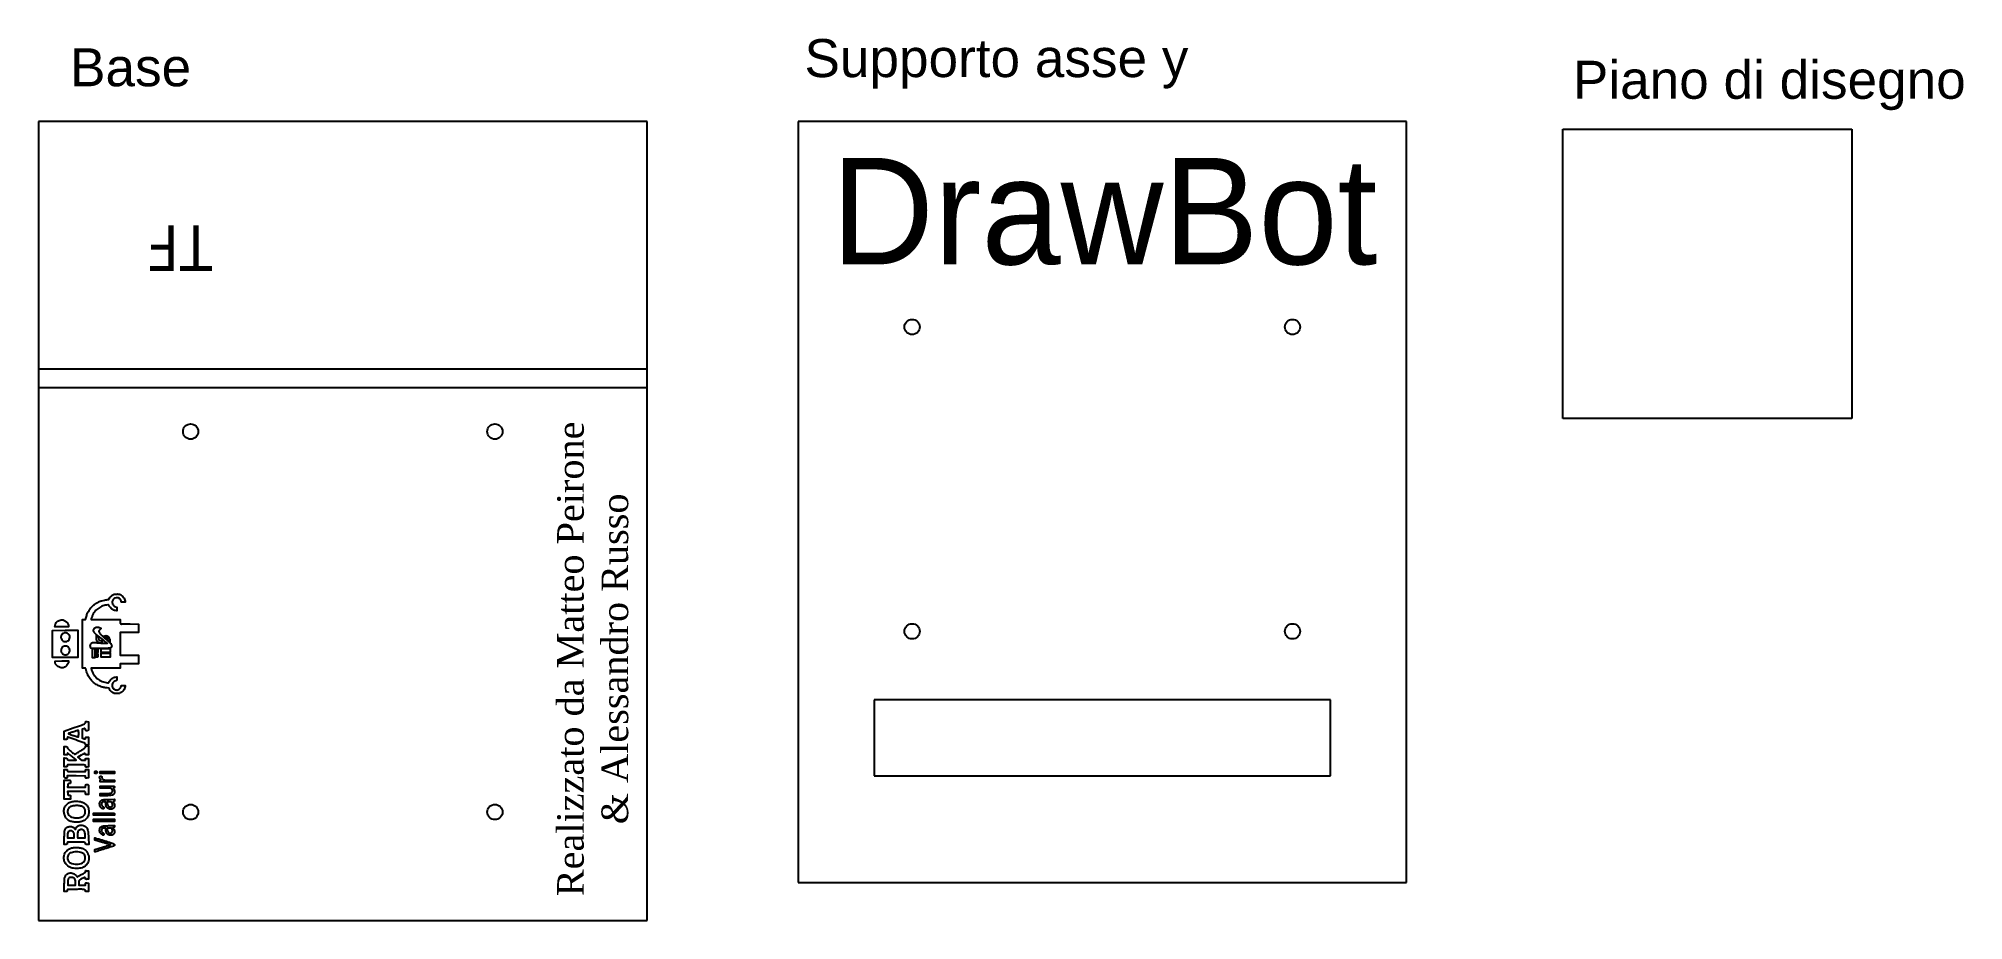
# Model space of a CAD drawing. Header units: millimetres. Extents: x 50 to 556, y 990 to 1222.
import ezdxf

# ---------------------------------------------------------------- set-up
doc = ezdxf.new("R2010")
doc.units = ezdxf.units.MM
doc.layers.add('Disegno', color=7, linetype='Continuous')
doc.layers.add('Linee', color=1, linetype='Continuous')
doc.styles.get("Standard").update_dxf_attribs({"font": 'arial.ttf'})

msp = doc.modelspace()

# ---------------------------------------------------------------- linework, layer by layer
at = {"layer": 'Disegno'}
for p, q in [((209.93, 1200.47), (49.93, 1200.47)), ((49.93, 1200.47), (49.93, 990.47)), ((209.93, 990.47), (209.93, 1200.47)), ((409.62, 1200.47), (249.62, 1200.47)), ((249.62, 1200.47), (249.62, 1000.47)), ((409.62, 1000.47), (409.62, 1200.47)), ((450.7, 1198.43), (526.7, 1198.43)), ((450.7, 1122.43), (450.7, 1198.43)), ((526.7, 1198.43), (526.7, 1122.43)), ((49.93, 1135.47), (209.93, 1135.47)), ((209.93, 1130.47), (49.93, 1130.47)), ((526.7, 1122.43), (450.7, 1122.43)), ((269.62, 1048.47), (269.62, 1028.47)), ((389.62, 1048.47), (269.62, 1048.47)), ((389.62, 1028.47), (389.62, 1048.47)), ((269.62, 1028.47), (389.62, 1028.47)), ((249.62, 1000.47), (409.62, 1000.47)), ((49.93, 990.47), (209.93, 990.47))]:
    msp.add_line(p, q, dxfattribs=at)
for points in [[(61.92, 1069.56), (62.3, 1069.56), (62.45, 1070.12, -0.013486), (62.6, 1070.64, -0.020953), (62.76, 1071.08, -0.021639), (62.96, 1071.5, -0.015771), (63.21, 1071.94, -0.045146), (63.77, 1072.7, -0.037961), (64.49, 1073.4, -0.03826), (65.29, 1073.97, -0.048232), (66.12, 1074.36, -0.020364), (66.62, 1074.52, -0.011521), (67.24, 1074.67, -0.01067), (67.83, 1074.79, -0.044274), (68.19, 1074.82, 0.040969), (68.32, 1074.83, 0.125512), (68.4, 1074.87, 0.09607), (68.47, 1074.95, 0.01841), (68.55, 1075.11, -0.059496), (68.73, 1075.39, -0.031519), (69.02, 1075.69, -0.031357), (69.34, 1075.96, -0.051441), (69.65, 1076.14, -0.032006), (69.82, 1076.21, -0.033477), (70.01, 1076.25, -0.027308), (70.22, 1076.27, -0.01229), (70.51, 1076.28, -0.011503), (70.82, 1076.28, -0.037145), (71.03, 1076.25, -0.044405), (71.21, 1076.2, -0.022386), (71.42, 1076.11, -0.060603), (71.88, 1075.81, -0.057031), (72.27, 1075.4, -0.058216), (72.55, 1074.92, -0.069218), (72.69, 1074.42), (72.73, 1074.11), (72.25, 1074.11), (71.76, 1074.11), (71.68, 1074.4, 0.074643), (71.56, 1074.7, 0.067297), (71.35, 1074.96, 0.066342), (71.07, 1075.16, 0.068752), (70.76, 1075.28, 0.159009), (70.01, 1075.2, 0.163881), (69.46, 1074.7, 0.160554), (69.31, 1073.96, 0.152666), (69.64, 1073.26, 0.030666), (69.76, 1073.14, 0.041881), (69.88, 1073.05, 0.042155), (70.02, 1072.98, 0.031665), (70.18, 1072.93), (70.51, 1072.85), (70.51, 1072.36), (70.51, 1071.88), (70.19, 1071.92, -0.071978), (69.7, 1072.05, -0.056038), (69.23, 1072.32, -0.055725), (68.82, 1072.69, -0.069021), (68.54, 1073.12, 0.013895), (68.44, 1073.31, 0.114818), (68.38, 1073.38, 0.147511), (68.29, 1073.41, 0.027738), (68.13, 1073.4, 0.059272), (66.86, 1073.15, 0.067439), (65.75, 1072.6, 0.068787), (64.83, 1071.79, 0.065538), (64.16, 1070.75, 0.017668), (64, 1070.38, 0.018656), (63.87, 1070.01, 0.011641), (63.77, 1069.69, 0.265928), (63.8, 1069.59, 0.196312), (63.83, 1069.58, 0.000125), (64.94, 1069.57, 0.001479), (66.17, 1069.56, 0.000899), (67.62, 1069.56), (71.42, 1069.56), (71.42, 1069.01, 0.005108), (71.42, 1068.66, 0.05747), (71.44, 1068.53, 0.159828), (71.48, 1068.46, 0.110668), (71.57, 1068.42, 0.015141), (71.63, 1068.4, 0.015674), (71.69, 1068.39, 0.015567), (71.74, 1068.39, 0.062768), (71.78, 1068.39, -0.047039), (71.83, 1068.4, -0.000138), (72.47, 1068.4, -0.000814), (73.19, 1068.4, -0.000509), (74.03, 1068.4), (76.23, 1068.39), (76.23, 1067.28), (76.23, 1066.18), (73.82, 1066.18), (71.42, 1066.18), (71.42, 1063.19), (71.42, 1060.2), (71.56, 1060.2, 0.00359), (71.67, 1060.2, 0.000051), (72.33, 1060.2, 0.000142), (73.09, 1060.2, 0.000094), (73.97, 1060.2), (76.23, 1060.2), (76.23, 1059.06), (76.23, 1057.92), (73.82, 1057.92), (71.42, 1057.92), (71.42, 1057.37), (71.42, 1056.82), (67.58, 1056.82), (63.74, 1056.82), (63.79, 1056.64, 0.04202), (64.03, 1055.88, 0.037885), (64.41, 1055.15, 0.038657), (64.89, 1054.5, 0.049426), (65.42, 1053.99, 0.042551), (66, 1053.61, 0.03288), (66.68, 1053.3, 0.0327), (67.4, 1053.08, 0.040447), (68.1, 1052.97, 0.02225), (68.28, 1052.97, 0.134461), (68.36, 1052.99, 0.11803), (68.43, 1053.06, 0.015468), (68.54, 1053.24, -0.059501), (68.84, 1053.68, -0.054034), (69.25, 1054.05, -0.055164), (69.72, 1054.32, -0.068683), (70.2, 1054.45), (70.51, 1054.5), (70.51, 1054, -0.005393), (70.5, 1053.68, -0.075891), (70.48, 1053.57, -0.193696), (70.43, 1053.51, -0.070413), (70.33, 1053.47, 0.046848), (70.08, 1053.4, 0.047944), (69.86, 1053.28, 0.04803), (69.67, 1053.12, 0.047354), (69.5, 1052.93, 0.106311), (69.32, 1052.49, 0.102144), (69.33, 1052.01, 0.100495), (69.52, 1051.57, 0.099497), (69.88, 1051.23, 0.025859), (69.99, 1051.18, 0.018111), (70.11, 1051.12, 0.018326), (70.23, 1051.08, 0.035904), (70.33, 1051.06, 0.106553), (70.75, 1051.08, 0.083158), (71.16, 1051.27, 0.082249), (71.5, 1051.59, 0.1004), (71.68, 1051.97), (71.76, 1052.27), (72.25, 1052.27), (72.73, 1052.27), (72.69, 1051.96, -0.067561), (72.55, 1051.45, -0.05906), (72.27, 1050.96, -0.058614), (71.88, 1050.56, -0.064372), (71.43, 1050.26, -0.022896), (71.21, 1050.17, -0.040476), (71.02, 1050.12, -0.034275), (70.81, 1050.1, -0.011995), (70.51, 1050.09, -0.011915), (70.2, 1050.1, -0.033907), (69.99, 1050.12, -0.040497), (69.81, 1050.17, -0.02391), (69.6, 1050.26, -0.043564), (69.29, 1050.44, -0.036348), (69, 1050.68, -0.036424), (68.75, 1050.95, -0.044328), (68.56, 1051.25), (68.4, 1051.54), (67.94, 1051.58, -0.015028), (67.73, 1051.6, -0.007489), (67.46, 1051.64, -0.007427), (67.18, 1051.7, -0.010844), (66.93, 1051.75, -0.040676), (65.82, 1052.14, -0.048242), (64.85, 1052.68, -0.049482), (64.02, 1053.38, -0.046782), (63.33, 1054.24, -0.020583), (62.99, 1054.8, -0.02801), (62.74, 1055.34, -0.026394), (62.54, 1055.92, -0.015563), (62.35, 1056.64, 0.059184), (62.32, 1056.74, 0.181856), (62.26, 1056.79, 0.090306), (62.17, 1056.81, 0.008702), (61.93, 1056.82), (61.54, 1056.82), (61.54, 1063.19), (61.54, 1069.56)], [(54.48, 1068.56, -0.066216), (54.78, 1068.94, -0.061833), (55.17, 1069.24, -0.062412), (55.62, 1069.43, -0.070085), (56.09, 1069.49, -0.062046), (56.38, 1069.46, -0.038141), (56.71, 1069.35, -0.037776), (57.03, 1069.18, -0.054474), (57.27, 1068.99, -0.047907), (57.48, 1068.75, -0.035883), (57.66, 1068.44, -0.036807), (57.79, 1068.14, -0.079318), (57.83, 1067.88), (57.83, 1067.67), (56.03, 1067.67), (54.24, 1067.67), (54.28, 1067.98, -0.031785), (54.31, 1068.11, -0.018549), (54.36, 1068.27, -0.018499), (54.42, 1068.43, -0.029659)], [(55.94, 1064.46, 0.100223), (56.23, 1064.05, 0.109508), (56.65, 1063.81, 0.109322), (57.14, 1063.77, 0.099596), (57.61, 1063.93, 0.133804), (57.99, 1064.32, 0.113188), (58.15, 1064.87, 0.1145), (58.05, 1065.43, 0.139347), (57.72, 1065.84, 0.105885), (57.21, 1066.06, 0.120396), (56.69, 1066.04, 0.119834), (56.23, 1065.77, 0.104247), (55.92, 1065.32, 0.041884), (55.84, 1065.09, 0.063619), (55.82, 1064.89, 0.062614), (55.85, 1064.68, 0.039139)], [(63.51, 1062.34), (63.58, 1062.12), (65.76, 1062.07, 0.003499), (67.22, 1062.06, 0.016003), (68.07, 1062.08, 0.02748), (68.63, 1062.14, 0.07104), (69.01, 1062.27, 0.07409), (69.17, 1062.37, 0.127182), (69.25, 1062.5, 0.118524), (69.26, 1062.66, 0.059421), (69.21, 1062.86, 0.098035), (69.08, 1063.06, 0.004531), (68.51, 1063.62, 0.00829), (67.89, 1064.2, 0.01205), (67.32, 1064.68, -0.017612), (66.92, 1065.04, -0.015734), (66.52, 1065.45, -0.0154), (66.19, 1065.82, -0.058847), (66.02, 1066.09, -0.04161), (65.91, 1066.36, -0.110146), (65.9, 1066.57, -0.116067), (65.98, 1066.76, -0.049037), (66.16, 1066.97), (66.42, 1067.22), (66.17, 1067.33, 0.052776), (65.88, 1067.41, 0.028852), (65.52, 1067.46, 0.028778), (65.16, 1067.47, 0.068927), (64.9, 1067.42, 0.104611), (64.58, 1067.23, 0.11811), (64.38, 1066.95, 0.11969), (64.34, 1066.6, 0.109412), (64.46, 1066.27, 0.078697), (64.63, 1066.06, 0.003091), (65.39, 1065.42, 0.005352), (66.31, 1064.67, 0.003582), (67.38, 1063.82, -0.005905), (67.59, 1063.65, -0.008561), (67.78, 1063.49, -0.004952), (67.93, 1063.36, -0.128295), (67.96, 1063.31, -0.519353), (67.92, 1063.25, -0.002979), (67.1, 1063.27, -0.008685), (66.15, 1063.32, -0.006042), (65.08, 1063.41, 0.003577), (64.54, 1063.46, 0.024447), (64.28, 1063.47, 0.049422), (64.1, 1063.45, 0.056242), (63.94, 1063.39, 0.098255), (63.7, 1063.21, 0.086608), (63.54, 1062.95, 0.085772), (63.47, 1062.65, 0.09369)], [(65.17, 1064.05, 0.068866), (65.35, 1063.84, 0.050385), (65.59, 1063.66, 0.049858), (65.86, 1063.53, 0.063032), (66.14, 1063.46, 0.020927), (66.33, 1063.45, 0.098298), (66.44, 1063.47, 0.097501), (66.53, 1063.53, 0.020416), (66.66, 1063.67, 0.012556), (66.74, 1063.77, 0.016683), (66.81, 1063.86, 0.014014), (66.86, 1063.94, 0.137744), (66.87, 1063.97, 0.220787), (66.84, 1064.04, 0.114663), (66.76, 1064.08, 0.103093), (66.66, 1064.08, 0.156103), (66.59, 1064.04, -0.153267), (66.48, 1063.98, -0.056247), (66.3, 1063.97, -0.055978), (66.11, 1064, -0.12922), (65.99, 1064.07, -0.0776), (65.91, 1064.18, -0.057429), (65.85, 1064.33, -0.056293), (65.83, 1064.49, -0.066881), (65.85, 1064.64, 0.12767), (65.85, 1064.73, 0.100826), (65.8, 1064.83, 0.049021), (65.69, 1064.94, 0.008834), (65.47, 1065.13), (65.05, 1065.47), (65.05, 1064.86, 0.008797), (65.05, 1064.55, 0.030047), (65.07, 1064.34, 0.045076), (65.11, 1064.19, 0.052955)], [(67.45, 1064.98, -0.026787), (67.59, 1065, -0.092435), (67.69, 1064.99, -0.096309), (67.77, 1064.94, -0.030531), (67.87, 1064.84, -0.041377), (67.94, 1064.76, -0.037206), (67.99, 1064.66, -0.039019), (68.02, 1064.57, -0.069422), (68.04, 1064.48, 0.095427), (68.06, 1064.38, 0.062132), (68.12, 1064.27, 0.040477), (68.23, 1064.14, 0.012868), (68.41, 1063.97), (68.78, 1063.64), (68.8, 1063.95, 0.072609), (68.78, 1064.23, 0.052686), (68.68, 1064.53, 0.051036), (68.51, 1064.81, 0.056978), (68.29, 1065.03, 0.103636), (68, 1065.19, 0.07048), (67.62, 1065.25, 0.087143), (67.3, 1065.19, 0.317046), (67.19, 1065.04, 0.16442), (67.21, 1064.99, 0.178652), (67.24, 1064.97, 0.077706), (67.32, 1064.97, 0.015042)], [(56.06, 1058.69), (57.83, 1058.71), (57.83, 1058.49, -0.113956), (57.68, 1057.91, -0.085941), (57.28, 1057.38, -0.084438), (56.71, 1057.01, -0.103813), (56.1, 1056.88, -0.059622), (55.65, 1056.94, -0.065282), (55.24, 1057.1, -0.061622), (54.87, 1057.36, -0.045089), (54.52, 1057.74, -0.055779), (54.43, 1057.9, -0.027318), (54.34, 1058.12, -0.02698), (54.28, 1058.35, -0.074234), (54.27, 1058.51), (54.29, 1058.67)], [(55.86, 1061.13, 0.103872), (55.95, 1060.93, 0.039072), (56.15, 1060.7, 0.038978), (56.4, 1060.48, 0.066139), (56.64, 1060.35, 0.020322), (56.81, 1060.3, 0.056074), (56.93, 1060.27, 0.057723), (57.06, 1060.28, 0.022549), (57.23, 1060.32, 0.039352), (57.5, 1060.41, 0.056092), (57.72, 1060.54, 0.059909), (57.89, 1060.71, 0.054279), (58.03, 1060.92, 0.093085), (58.15, 1061.32, 0.090872), (58.11, 1061.75, 0.090566), (57.93, 1062.13, 0.091678), (57.62, 1062.43, 0.024665), (57.45, 1062.53, 0.06304), (57.32, 1062.58, 0.056162), (57.17, 1062.6, 0.016483), (56.95, 1062.59, 0.075161), (56.52, 1062.5, 0.100943), (56.18, 1062.29, 0.10187), (55.96, 1061.97, 0.077797), (55.85, 1061.55, 0.013571), (55.85, 1061.43, 0.012371), (55.84, 1061.31, 0.012489), (55.85, 1061.2, 0.038698)], [(65.14, 1059.77, 0.058637), (65.19, 1059.76, 0.020187), (65.26, 1059.75, 0.019741), (65.34, 1059.75, 0.021616), (65.41, 1059.75, 0.056403), (65.52, 1059.78, 0.191237), (65.58, 1059.83, 0.09699), (65.6, 1059.92, 0.009194), (65.62, 1060.15, 0.01068), (65.62, 1060.35, 0.060593), (65.61, 1060.46, 0.128057), (65.58, 1060.52, 0.131709), (65.52, 1060.56, -0.021272), (65.46, 1060.58, -0.008103), (65.39, 1060.62, -0.008008), (65.3, 1060.66, -0.009721), (65.23, 1060.69), (65.05, 1060.79), (65.05, 1060.3, 0.009336), (65.05, 1060.06, 0.033767), (65.07, 1059.91, 0.056242), (65.09, 1059.81, 0.20461)], [(65.09, 1061.02, 0.138199), (65.12, 1061.01, 0.020315), (65.19, 1060.99, 0.021642), (65.28, 1060.98, 0.01707), (65.38, 1060.98), (65.63, 1060.98), (65.63, 1061.44), (65.63, 1061.9), (65.36, 1061.88), (65.08, 1061.86), (65.06, 1061.46, 0.011417), (65.06, 1061.31, 0.016084), (65.06, 1061.17, 0.012254), (65.07, 1061.06, 0.170302)], [(67.55, 1060.98), (68.82, 1060.98), (68.82, 1061.47), (68.82, 1061.96), (68.61, 1061.92, -0.031744), (68.47, 1061.9, -0.003135), (68.15, 1061.89, -0.003947), (67.76, 1061.88, -0.003121), (67.34, 1061.87), (66.28, 1061.86), (66.28, 1061.42), (66.28, 1060.98)], [(59.07, 1041.08, 0.001123), (61.21, 1041.83, 0.020103), (61.89, 1042.11, 0.075062), (62.2, 1042.3, 0.215417), (62.3, 1042.53, -0.042857), (62.31, 1042.67, -0.216311), (62.35, 1042.74, -0.142527), (62.45, 1042.77, -0.015912), (62.67, 1042.75), (63.05, 1042.72), (63.08, 1041.72, -0.006362), (63.09, 1040.86, -0.070664), (63.04, 1040.51, -0.214803), (62.91, 1040.36, -0.124429), (62.67, 1040.31, -0.031126), (62.5, 1040.33, -0.114628), (62.4, 1040.37, -0.142451), (62.34, 1040.45, -0.05851), (62.31, 1040.58, 0.063918), (62.26, 1040.78, 0.186825), (62.16, 1040.88, 0.148262), (62, 1040.9, 0.036217), (61.74, 1040.84), (61.4, 1040.74), (61.4, 1039.57), (61.4, 1038.4), (61.78, 1038.29, 0.006343), (62.13, 1038.19, 0.13108), (62.23, 1038.19, 0.300451), (62.28, 1038.25, 0.036939), (62.3, 1038.42, -0.055061), (62.31, 1038.56, -0.202731), (62.36, 1038.63, -0.122718), (62.47, 1038.67, -0.015568), (62.7, 1038.67), (63.11, 1038.67), (63.08, 1037.65), (63.05, 1036.62), (62.67, 1036.59, -0.016831), (62.46, 1036.58, -0.111497), (62.36, 1036.6, -0.207289), (62.31, 1036.66, -0.08126), (62.3, 1036.76, 0.087313), (62.28, 1036.85, 0.057688), (62.24, 1036.94, 0.056078), (62.17, 1037.02, 0.069224), (62.09, 1037.08, 0.038167), (61.83, 1037.19, 0.000349), (59.78, 1037.91, 0.000165), (57.67, 1038.65, 0.084387), (57.54, 1038.67, 0.355949), (57.52, 1038.66, 0.016644), (57.51, 1038.59, 0.021209), (57.5, 1038.49, 0.012887), (57.5, 1038.37, -0.033956), (57.48, 1038.2, -0.200505), (57.44, 1038.12, -0.14616), (57.34, 1038.08, -0.015744), (57.1, 1038.07), (56.7, 1038.07), (56.7, 1039.16), (56.7, 1040.24)], [(59.02, 1039.13, -0.000362), (59.5, 1038.98, -0.00052), (59.92, 1038.85, -0.000273), (60.28, 1038.73, -0.008254), (60.37, 1038.7, 0.400808), (60.43, 1038.73, 0.062345), (60.47, 1038.87, 0.029312), (60.49, 1039.12, 0.006207), (60.5, 1039.58, 0.004435), (60.49, 1040.1, 0.042474), (60.47, 1040.33, 0.167303), (60.42, 1040.42, 0.278535), (60.33, 1040.43, -0.013873), (60.22, 1040.39, -0.000765), (59.87, 1040.28, -0.001184), (59.45, 1040.15, -0.000865), (58.98, 1040, 0.004106), (58.53, 1039.86, 0.006718), (58.15, 1039.73, 0.001868), (57.82, 1039.61, 0.324206), (57.8, 1039.58, 0.304409), (57.82, 1039.55, 0.001698), (58.16, 1039.43, 0.006328), (58.55, 1039.29, 0.003883)], [(57.07, 1033.15, -0.027037), (57.26, 1033.13, -0.097308), (57.38, 1033.08, -0.127979), (57.45, 1033, -0.063331), (57.5, 1032.87, 0.124847), (57.57, 1032.73, 0.157834), (57.7, 1032.65, 0.045869), (57.97, 1032.62, 0.002905), (58.75, 1032.59, 0.006224), (59.21, 1032.59, 0.013046), (59.57, 1032.6, 0.011282), (59.83, 1032.62, 0.655141), (59.84, 1032.65, 0.010796), (59.39, 1033.03, 0.002064), (58.56, 1033.71, 0.000255), (57.62, 1034.45, 0.169282), (57.56, 1034.47, 0.301755), (57.53, 1034.46, 0.041064), (57.51, 1034.4, 0.036089), (57.5, 1034.32, 0.022523), (57.5, 1034.22, -0.05449), (57.48, 1034.08, -0.201266), (57.43, 1034.01, -0.124134), (57.33, 1033.98, -0.016149), (57.1, 1033.97), (56.7, 1033.97), (56.7, 1035.07), (56.7, 1036.17), (57.08, 1036.17, -0.021439), (57.3, 1036.16, -0.117357), (57.42, 1036.13, -0.156387), (57.48, 1036.05, -0.047383), (57.53, 1035.9, 0.155297), (57.71, 1035.58, 0.011247), (58.48, 1034.9, 0.008647), (59.28, 1034.24, 0.264288), (59.53, 1034.2, 0.042245), (59.62, 1034.25, 0.001057), (60.01, 1034.48, 0.002265), (60.46, 1034.75, 0.001541), (60.98, 1035.07, 0.004394), (61.69, 1035.52, 0.026287), (62.05, 1035.78, 0.053708), (62.24, 1035.97, 0.17133), (62.3, 1036.13, -0.057648), (62.31, 1036.26, -0.198783), (62.36, 1036.33, -0.122573), (62.46, 1036.37, -0.016928), (62.69, 1036.37), (63.08, 1036.37), (63.06, 1035.2), (63.05, 1034.02), (62.67, 1033.99, -0.016734), (62.46, 1033.98, -0.113553), (62.36, 1034, -0.208839), (62.31, 1034.06, -0.077819), (62.3, 1034.17, 0.243597), (62.22, 1034.31, 0.214404), (62.05, 1034.35, 0.063908), (61.72, 1034.22, 0.010581), (61.12, 1033.89), (60.29, 1033.41), (60.79, 1032.99, 0.015862), (61.08, 1032.76, 0.060593), (61.28, 1032.64, 0.071282), (61.49, 1032.59, 0.027602), (61.79, 1032.57, 0.010049), (62.1, 1032.58, 0.104849), (62.22, 1032.61, 0.217799), (62.28, 1032.68, 0.06382), (62.3, 1032.82, -0.054751), (62.31, 1032.96, -0.201947), (62.36, 1033.03, -0.123481), (62.46, 1033.07, -0.015877), (62.7, 1033.07), (63.1, 1033.07), (63.07, 1031.95), (63.05, 1030.82), (62.67, 1030.79, -0.015984), (62.45, 1030.78, -0.137714), (62.36, 1030.81, -0.216616), (62.31, 1030.87, -0.047222), (62.3, 1031.01, 0.029987), (62.29, 1031.11, 0.03602), (62.27, 1031.2, 0.038939), (62.25, 1031.28, 0.150526), (62.22, 1031.31, 0.131095), (62.15, 1031.33, 0.000785), (61.48, 1031.35, 0.00319), (60.73, 1031.37, 0.002017), (59.84, 1031.38), (57.55, 1031.4), (57.51, 1031.14, -0.051183), (57.48, 1030.99, -0.174819), (57.42, 1030.92, -0.120219), (57.31, 1030.88, -0.01892), (57.09, 1030.87), (56.7, 1030.87), (56.7, 1032.03), (56.7, 1033.19)], [(57.1, 1030.17, -0.016177), (57.33, 1030.17, -0.123234), (57.43, 1030.13, -0.201038), (57.48, 1030.06, -0.055571), (57.5, 1029.93, 0.057005), (57.51, 1029.81, 0.102992), (57.55, 1029.72, 0.107459), (57.62, 1029.66, 0.066047), (57.72, 1029.62, 0.055393), (57.88, 1029.6, 0.001957), (58.51, 1029.59, 0.003606), (59.26, 1029.59, 0.002514), (60.1, 1029.59), (62.25, 1029.62), (62.28, 1029.9, -0.038153), (62.31, 1030.06, -0.188555), (62.36, 1030.14, -0.142414), (62.46, 1030.16, -0.018946), (62.68, 1030.15), (63.05, 1030.12), (63.05, 1029.02), (63.05, 1027.92), (62.68, 1027.89, -0.018946), (62.46, 1027.88, -0.142414), (62.36, 1027.91, -0.188555), (62.31, 1027.98, -0.038153), (62.28, 1028.14), (62.25, 1028.42), (59.87, 1028.45), (57.5, 1028.48), (57.5, 1028.18, -0.029702), (57.49, 1028.01, -0.140086), (57.45, 1027.93, -0.173816), (57.38, 1027.89, -0.051775), (57.25, 1027.87, -0.059975), (56.93, 1027.91, -0.228661), (56.77, 1028.04, -0.100659), (56.71, 1028.32, -0.007678), (56.7, 1029.08), (56.7, 1030.17)], [(64.85, 1029.71, -0.150153), (65.08, 1029.73, -0.155951), (65.27, 1029.61, -0.173999), (65.35, 1029.41, -0.183481), (65.29, 1029.21, -0.109232), (65.17, 1029.12, -0.077287), (65.02, 1029.08, -0.081173), (64.87, 1029.08, -0.150049), (64.76, 1029.14, -0.162586), (64.7, 1029.26, -0.07162), (64.7, 1029.45, -0.073093), (64.75, 1029.62, -0.194197)], [(66.3, 1028.37, -0.030579), (66.46, 1028.36, -0.164171), (66.55, 1028.32, -0.168409), (66.59, 1028.24, -0.032579), (66.6, 1028.08, 0.058122), (66.61, 1027.94, 0.063275), (66.66, 1027.81, 0.06004), (66.74, 1027.69, 0.044884), (66.86, 1027.58, 0.076551), (67.06, 1027.47, 0.059057), (67.3, 1027.41, 0.027477), (67.69, 1027.38, 0.003769), (68.51, 1027.37), (69.9, 1027.37), (69.9, 1027.12), (69.9, 1026.87), (68, 1026.87), (66.1, 1026.87), (66.1, 1027.12, -0.046565), (66.11, 1027.23, -0.094119), (66.14, 1027.31, -0.125916), (66.19, 1027.36, -0.127757), (66.25, 1027.37, 0.097709), (66.32, 1027.39, 0.356195), (66.34, 1027.42, 0.109252), (66.31, 1027.49, 0.010926), (66.2, 1027.64, -0.037799), (66.12, 1027.75, -0.030619), (66.06, 1027.89, -0.031595), (66.01, 1028.03, -0.066754), (66, 1028.14, -0.054502), (66.01, 1028.26, -0.173043), (66.05, 1028.33, -0.137657), (66.14, 1028.36, -0.030115)], [(57.5, 1027.37, -0.004873), (58, 1027.37, -0.063643), (58.18, 1027.34, -0.204762), (58.27, 1027.27, -0.121371), (58.3, 1027.15, 0.020153), (58.3, 1027.05, 0.011922), (58.32, 1026.93, 0.011919), (58.33, 1026.8, 0.020001), (58.36, 1026.7, -0.062766), (58.37, 1026.58, -0.236363), (58.34, 1026.52, -0.128495), (58.25, 1026.48, -0.015128), (58.03, 1026.45, 0.022913), (57.79, 1026.42, 0.179489), (57.69, 1026.37, 0.143611), (57.64, 1026.25, 0.013042), (57.62, 1025.95), (57.59, 1025.47), (59.93, 1025.47), (62.28, 1025.47), (62.32, 1025.85, -0.021737), (62.34, 1026.07, -0.143245), (62.39, 1026.17, -0.165446), (62.48, 1026.22, -0.031568), (62.67, 1026.24, -0.136484), (62.91, 1026.18, -0.207362), (63.05, 1026.02, -0.066487), (63.09, 1025.64, -0.006139), (63.08, 1024.71), (63.05, 1023.62), (62.67, 1023.59, -0.016153), (62.43, 1023.58, -0.180817), (62.35, 1023.61, -0.200459), (62.31, 1023.69, -0.020474), (62.3, 1023.91, 0.032896), (62.29, 1024.06, 0.060058), (62.26, 1024.18, 0.078779), (62.21, 1024.26, 0.130341), (62.14, 1024.31, 0.083731), (62.02, 1024.34, 0.001625), (61.38, 1024.36, 0.003865), (60.64, 1024.37, 0.002576), (59.78, 1024.37), (57.59, 1024.37), (57.62, 1023.9, 0.013042), (57.64, 1023.59, 0.143611), (57.69, 1023.48, 0.179489), (57.79, 1023.42, 0.022913), (58.03, 1023.39, -0.015128), (58.25, 1023.37, -0.128495), (58.34, 1023.33, -0.236363), (58.37, 1023.26, -0.062766), (58.36, 1023.14, 0.023414), (58.33, 1023.04, 0.011877), (58.32, 1022.91, 0.011771), (58.3, 1022.77, 0.017209), (58.3, 1022.65), (58.3, 1022.37), (57.5, 1022.37), (56.7, 1022.37), (56.7, 1024.87), (56.7, 1027.37)], [(67.57, 1023.88, 0.007402), (68.66, 1023.89, 0.074756), (69.11, 1023.98, 0.202095), (69.32, 1024.16, 0.111186), (69.4, 1024.5, 0.039357), (69.38, 1024.68, 0.070043), (69.34, 1024.83, 0.072294), (69.26, 1024.95, 0.044666), (69.13, 1025.07, 0.076551), (68.93, 1025.18, 0.059057), (68.69, 1025.24, 0.027477), (68.3, 1025.27, 0.003769), (67.48, 1025.27), (66.1, 1025.27), (66.1, 1025.52), (66.1, 1025.77), (67.7, 1025.79, -0.000068), (68.32, 1025.79, -0.000099), (68.87, 1025.79, -0.000048), (69.34, 1025.8, -0.001737), (69.45, 1025.8, -0.018571), (69.7, 1025.79, -0.119127), (69.82, 1025.75, -0.193344), (69.88, 1025.67, -0.064664), (69.9, 1025.52, -0.04716), (69.89, 1025.42, -0.088208), (69.86, 1025.34, -0.118484), (69.81, 1025.29, -0.140575), (69.75, 1025.27, 0.088129), (69.64, 1025.25, 0.320094), (69.6, 1025.2, 0.154688), (69.63, 1025.11, 0.025434), (69.75, 1024.97, -0.128379), (69.86, 1024.75, -0.046261), (69.91, 1024.41, -0.046124), (69.89, 1024.05, -0.086959), (69.8, 1023.78, -0.13355), (69.56, 1023.53, -0.081911), (69.18, 1023.38, -0.044835), (68.58, 1023.29, -0.010554), (67.55, 1023.27), (66.1, 1023.27), (66.1, 1023.57), (66.1, 1023.87)], [(56.87, 1020.33, -0.092885), (57.44, 1021.07, -0.087108), (58.25, 1021.57, -0.075992), (59.28, 1021.81, -0.050637), (60.5, 1021.78, -0.043615), (61.36, 1021.59, -0.068565), (62.05, 1021.27, -0.07593), (62.58, 1020.8, -0.068687), (62.97, 1020.19, -0.077939), (63.09, 1019.72, -0.027973), (63.13, 1019.02, -0.02802), (63.09, 1018.32, -0.076368), (62.96, 1017.85, -0.058959), (62.72, 1017.44, -0.042471), (62.37, 1017.06, -0.042511), (61.95, 1016.74, -0.059529), (61.54, 1016.53, -0.059283), (60.63, 1016.33, -0.042538), (59.58, 1016.31, -0.043407), (58.59, 1016.47, -0.077989), (57.83, 1016.78, -0.108974), (57.16, 1017.43, -0.080141), (56.73, 1018.38, -0.079591), (56.63, 1019.41, -0.104682)], [(57.6, 1018.69, 0.1166), (57.85, 1018.16, 0.103326), (58.32, 1017.77, 0.080265), (59.01, 1017.54, 0.042504), (59.91, 1017.46, 0.01008), (60.42, 1017.47, 0.033149), (60.75, 1017.51, 0.042855), (61.03, 1017.58, 0.027318), (61.34, 1017.71, 0.051656), (61.74, 1017.96, 0.081599), (62.01, 1018.26, 0.084309), (62.17, 1018.62, 0.058868), (62.23, 1019.06, 0.055043), (62.18, 1019.52, 0.084317), (62.03, 1019.89, 0.087812), (61.78, 1020.18, 0.064769), (61.41, 1020.4, 0.077392), (60.55, 1020.63, 0.050585), (59.51, 1020.64, 0.051901), (58.55, 1020.45, 0.12708), (57.94, 1020.07, 0.074073), (57.75, 1019.8, 0.056638), (57.62, 1019.45, 0.054591), (57.57, 1019.07, 0.057494)], [(66.9, 1018.69, -0.000028), (67.87, 1018.69, -0.000043), (68.71, 1018.69, -0.000014), (69.43, 1018.7, -0.001165), (69.55, 1018.7, -0.022928), (69.74, 1018.69, -0.144563), (69.84, 1018.65, -0.185558), (69.88, 1018.58, -0.042761), (69.9, 1018.42), (69.9, 1018.17), (67.15, 1018.17), (64.4, 1018.17), (64.4, 1018.42), (64.4, 1018.67)], [(66.25, 1021.86, -0.084582), (66.51, 1022.08, -0.086297), (66.83, 1022.2, -0.038071), (67.36, 1022.26, -0.004577), (68.52, 1022.3), (69.9, 1022.32), (69.9, 1022.04, -0.043085), (69.88, 1021.9, -0.093563), (69.85, 1021.81, -0.112051), (69.78, 1021.74, -0.080871), (69.69, 1021.7, 0.022529), (69.56, 1021.66, 0.3293), (69.54, 1021.62, 0.171519), (69.56, 1021.57, 0.006795), (69.7, 1021.41, -0.110371), (69.86, 1021.15, -0.067903), (69.92, 1020.8, -0.066147), (69.89, 1020.44, -0.090024), (69.76, 1020.13, -0.108425), (69.53, 1019.9, -0.075768), (69.18, 1019.75, -0.072496), (68.8, 1019.71, -0.082801), (68.44, 1019.78, -0.069077), (68.09, 1019.97, -0.091426), (67.85, 1020.24, -0.080863), (67.69, 1020.59, -0.042928), (67.62, 1021.07), (67.57, 1021.67), (67.19, 1021.67, 0.063496), (66.89, 1021.64, 0.111926), (66.68, 1021.52, 0.125769), (66.54, 1021.34, 0.09298), (66.5, 1021.09, 0.079686), (66.53, 1020.85, 0.062395), (66.65, 1020.61, 0.068028), (66.8, 1020.43, 0.185012), (66.95, 1020.37, -0.163935), (67.01, 1020.35, -0.118658), (67.06, 1020.3, -0.078096), (67.09, 1020.2, -0.034179), (67.1, 1020.07, -0.053152), (67.07, 1019.87, -0.278194), (67, 1019.79, -0.169003), (66.86, 1019.8, -0.020157), (66.58, 1019.93, -0.138922), (66.22, 1020.27, -0.093149), (66.02, 1020.81, -0.091434), (66.03, 1021.39, -0.126837)], [(68.15, 1020.65, 0.095552), (68.32, 1020.45, 0.092256), (68.54, 1020.33, 0.088009), (68.81, 1020.29, 0.07757), (69.09, 1020.34, 0.058384), (69.22, 1020.4, 0.112132), (69.3, 1020.48, 0.089943), (69.35, 1020.61, 0.028352), (69.38, 1020.81, 0.036079), (69.38, 1020.98, 0.034956), (69.36, 1021.15, 0.036812), (69.31, 1021.31, 0.057901), (69.25, 1021.43, 0.061796), (69.14, 1021.56, 0.103726), (69.02, 1021.63, 0.067859), (68.85, 1021.66, 0.014861), (68.54, 1021.67), (68, 1021.67), (68, 1021.3, 0.032379), (68.01, 1021.13, 0.022698), (68.05, 1020.95, 0.022992), (68.1, 1020.78, 0.043593)], [(56.94, 1014.41, -0.065006), (57.16, 1014.74, -0.079087), (57.45, 1014.98, -0.076741), (57.81, 1015.12, -0.056954), (58.23, 1015.17, -0.044363), (58.62, 1015.14, -0.063721), (58.96, 1015.03, -0.070064), (59.23, 1014.86, -0.070081), (59.44, 1014.61), (59.62, 1014.34), (59.75, 1014.64, -0.141137), (60.22, 1015.23, -0.1195), (60.97, 1015.52, -0.114989), (61.79, 1015.44, -0.123852), (62.46, 1015.01, -0.06849), (62.75, 1014.61, -0.067964), (62.91, 1014.15, -0.037638), (63.01, 1013.47, -0.007086), (63.07, 1012.2), (63.12, 1010.47), (62.71, 1010.47, -0.016823), (62.49, 1010.48, -0.089944), (62.38, 1010.51, -0.175978), (62.32, 1010.57, -0.112452), (62.3, 1010.66, 0.224515), (62.19, 1010.89, 0.134225), (61.91, 1011.01, 0.038094), (61.31, 1011.06, 0.003354), (59.78, 1011.05), (57.55, 1011.02), (57.51, 1010.75, -0.046301), (57.48, 1010.59, -0.17821), (57.42, 1010.52, -0.124122), (57.32, 1010.48, -0.017944), (57.08, 1010.47), (56.68, 1010.47), (56.71, 1012.25, -0.003452), (56.74, 1013.23, -0.017826), (56.78, 1013.77, -0.032585), (56.84, 1014.13, -0.056734)], [(58.42, 1012.17), (59.3, 1012.17), (59.3, 1012.83, 0.012543), (59.29, 1013.22, 0.062163), (59.25, 1013.43, 0.08564), (59.17, 1013.59, 0.036309), (59, 1013.78, 0.132611), (58.58, 1014.03, 0.150756), (58.1, 1014.01, 0.155998), (57.74, 1013.73, 0.143546), (57.58, 1013.28, 0.000945), (57.58, 1013.13, 0.000443), (57.57, 1012.95, 0.000439), (57.56, 1012.75, 0.000618), (57.56, 1012.57), (57.55, 1012.17)], [(61.17, 1012.17), (62.22, 1012.17), (62.18, 1012.98, 0.008371), (62.15, 1013.48, 0.061679), (62.1, 1013.72, 0.09573), (62, 1013.89, 0.033652), (61.81, 1014.09, 0.024067), (61.61, 1014.26, 0.078753), (61.46, 1014.33, 0.083706), (61.29, 1014.36, 0.02948), (61.06, 1014.34, 0.077336), (60.67, 1014.23, 0.120118), (60.4, 1014.01, 0.106118), (60.24, 1013.67, 0.051358), (60.18, 1013.19, -0.002901), (60.18, 1012.96, -0.002926), (60.17, 1012.72, -0.002852), (60.16, 1012.52, -0.011827), (60.15, 1012.4, 0.155001), (60.17, 1012.27, 0.21411), (60.27, 1012.2, 0.051112), (60.49, 1012.18, 0.003038)], [(66.14, 1014.86, -0.122006), (66.37, 1015.12, -0.093946), (66.71, 1015.27, -0.045565), (67.28, 1015.36, -0.007958), (68.37, 1015.39), (69.9, 1015.42), (69.9, 1015.16, -0.050816), (69.88, 1015.04, -0.10024), (69.84, 1014.94, -0.10954), (69.78, 1014.88, -0.069003), (69.68, 1014.84), (69.45, 1014.78), (69.67, 1014.55, -0.104388), (69.86, 1014.22, -0.089118), (69.93, 1013.82, -0.090143), (69.84, 1013.43, -0.110358), (69.63, 1013.12, -0.043548), (69.48, 1013, -0.059712), (69.33, 1012.93, -0.054447), (69.15, 1012.89, -0.029306), (68.93, 1012.87, -0.083928), (68.36, 1012.97, -0.123126), (67.94, 1013.24, -0.116663), (67.68, 1013.7, -0.070436), (67.6, 1014.31), (67.6, 1014.77), (67.2, 1014.77, 0.062614), (66.89, 1014.73, 0.126202), (66.67, 1014.61, 0.132699), (66.54, 1014.41, 0.072828), (66.5, 1014.11, 0.037727), (66.51, 1013.93, 0.093601), (66.56, 1013.8, 0.094149), (66.64, 1013.7, 0.038474), (66.8, 1013.59, -0.03891), (66.94, 1013.5, -0.078167), (67.03, 1013.4, -0.087178), (67.08, 1013.28, -0.059016), (67.1, 1013.14, -0.023463), (67.09, 1012.99, -0.18161), (67.06, 1012.92, -0.229163), (67, 1012.9, -0.038505), (66.87, 1012.93, -0.069974), (66.65, 1013.03, -0.038615), (66.42, 1013.21, -0.038687), (66.21, 1013.42, -0.07405), (66.09, 1013.62, -0.070084), (66.02, 1013.9, -0.038143), (66.01, 1014.25, -0.038163), (66.05, 1014.6, -0.071244)], [(68.13, 1013.87, 0.134823), (68.43, 1013.54, 0.159442), (68.85, 1013.43, 0.182728), (69.21, 1013.59, 0.173203), (69.38, 1013.96, 0.045135), (69.38, 1014.1, 0.033408), (69.35, 1014.26, 0.033969), (69.31, 1014.41, 0.056578), (69.25, 1014.53, 0.061519), (69.14, 1014.66, 0.103864), (69.02, 1014.73, 0.068002), (68.85, 1014.76, 0.014858), (68.54, 1014.77), (68, 1014.77), (68, 1014.45, 0.031903), (68.01, 1014.31, 0.021706), (68.04, 1014.15, 0.021925), (68.08, 1013.99, 0.040443)], [(56.75, 1007.89, -0.050217), (56.96, 1008.34, -0.052298), (57.25, 1008.73, -0.050893), (57.62, 1009.07, -0.043236), (58.07, 1009.34, -0.024093), (58.44, 1009.5, -0.050917), (58.74, 1009.58, -0.033695), (59.12, 1009.61, -0.00576), (59.85, 1009.62, -0.006294), (60.53, 1009.61, -0.027511), (60.93, 1009.58, -0.041404), (61.24, 1009.51, -0.030154), (61.57, 1009.39, -0.122542), (62.6, 1008.58, -0.118775), (63.14, 1007.37, -0.120347), (63.07, 1006.06, -0.128031), (62.41, 1004.97, -0.05449), (61.93, 1004.6, -0.056847), (61.39, 1004.35, -0.049969), (60.75, 1004.2, -0.029377), (59.97, 1004.15, -0.028911), (59.14, 1004.19, -0.056065), (58.49, 1004.33, -0.063679), (57.95, 1004.6, -0.049896), (57.44, 1005.02, -0.065017), (56.95, 1005.65, -0.072473), (56.67, 1006.36, -0.073186), (56.6, 1007.12, -0.068226)], [(57.64, 1006.45, 0.015782), (57.7, 1006.29, 0.014453), (57.77, 1006.14, 0.014633), (57.84, 1006, 0.045012), (57.9, 1005.92, 0.124801), (58.36, 1005.58, 0.048702), (59.11, 1005.36, 0.045865), (59.98, 1005.28, 0.05214), (60.81, 1005.37, 0.078562), (61.49, 1005.62, 0.108193), (61.98, 1006.06, 0.114707), (62.22, 1006.64, 0.096639), (62.2, 1007.31, 0.09802), (62, 1007.77, 0.09776), (61.63, 1008.11, 0.074466), (61.08, 1008.36, 0.03355), (60.3, 1008.53, 0.059165), (59.82, 1008.53, 0.021097), (59.16, 1008.44, 0.020211), (58.51, 1008.29, 0.079196), (58.13, 1008.12, 0.103178), (57.84, 1007.83, 0.073759), (57.64, 1007.39, 0.071313), (57.57, 1006.91, 0.083585)], [(66.79, 1009.73, 0.002442), (67.6, 1009.95, 0.004165), (68.26, 1010.15, 0.000801), (68.84, 1010.33, 0.564356), (68.85, 1010.36, 0.123784), (68.8, 1010.38, 0.00042), (68.22, 1010.56, 0.002257), (67.55, 1010.75, 0.001409), (66.77, 1010.98), (64.75, 1011.55), (64.71, 1011.86, -0.024552), (64.71, 1011.98, -0.040306), (64.72, 1012.08, -0.049615), (64.74, 1012.15, -0.308381), (64.76, 1012.17, -0.076461), (64.83, 1012.17, -0.000264), (65.56, 1011.95, -0.001428), (66.4, 1011.7, -0.000894), (67.37, 1011.4, -0.001397), (69.01, 1010.89, -0.021984), (69.56, 1010.69, -0.078062), (69.81, 1010.54, -0.219192), (69.9, 1010.36, -0.057165), (69.88, 1010.22, -0.124372), (69.83, 1010.12, -0.103998), (69.74, 1010.05, -0.032814), (69.57, 1009.99, -0.000879), (69.35, 1009.92, -0.000055), (68.71, 1009.72, -0.000081), (67.94, 1009.48, -0.00006), (67.1, 1009.21, 0.000326), (66.26, 1008.96, 0.000498), (65.54, 1008.73, 0.000167), (64.92, 1008.53, 0.01372), (64.82, 1008.5, -0.220797), (64.77, 1008.5, -0.167627), (64.73, 1008.55, -0.077212), (64.7, 1008.64, -0.022347), (64.7, 1008.8), (64.7, 1009.14)], [(56.99, 1002.11, -0.026226), (57.12, 1002.36, -0.051505), (57.26, 1002.53, -0.056238), (57.42, 1002.67, -0.037927), (57.64, 1002.78, -0.071762), (58.23, 1002.96, -0.091387), (58.81, 1002.93, -0.090596), (59.34, 1002.7, -0.069273), (59.81, 1002.28, 0.008485), (60.03, 1002.04, 0.092151), (60.13, 1001.96, 0.247146), (60.22, 1001.96, 0.094371), (60.31, 1002.04, -0.083422), (60.41, 1002.13, -0.008963), (60.68, 1002.29, -0.010823), (61.01, 1002.46, -0.008514), (61.37, 1002.64, 0.006289), (61.9, 1002.9, 0.044198), (62.14, 1003.04, 0.102092), (62.25, 1003.18, 0.131737), (62.3, 1003.33, -0.044778), (62.31, 1003.47, -0.216511), (62.35, 1003.54, -0.140345), (62.45, 1003.57, -0.015941), (62.67, 1003.55), (63.05, 1003.52), (63.05, 1002.42), (63.05, 1001.32), (62.67, 1001.29, -0.016901), (62.47, 1001.28, -0.110093), (62.36, 1001.3, -0.206135), (62.31, 1001.36, -0.083699), (62.3, 1001.46, 0.046317), (62.29, 1001.54, 0.046062), (62.27, 1001.62, 0.050045), (62.23, 1001.69, 0.112459), (62.19, 1001.72, 0.243717), (62.01, 1001.74, 0.010214), (61.38, 1001.46, 0.012995), (60.78, 1001.15, 0.147024), (60.59, 1000.96, 0.071216), (60.55, 1000.86, 0.017483), (60.52, 1000.69, 0.017549), (60.5, 1000.49, 0.016726), (60.5, 1000.28), (60.5, 999.77), (61.4, 999.77), (62.3, 999.77), (62.3, 1000.08, -0.027901), (62.31, 1000.26, -0.20961), (62.35, 1000.34, -0.164415), (62.44, 1000.37, -0.015876), (62.67, 1000.35), (63.05, 1000.32), (63.05, 999.22), (63.05, 998.12), (62.67, 998.09, -0.016831), (62.46, 998.08, -0.111497), (62.36, 998.1, -0.207289), (62.31, 998.16, -0.08126), (62.3, 998.26, 0.249601), (62.18, 998.48, 0.111263), (61.86, 998.61, 0.036307), (61.21, 998.66, 0.004092), (59.72, 998.65), (57.55, 998.62), (57.51, 998.35, -0.046386), (57.48, 998.19, -0.178558), (57.42, 998.12, -0.123854), (57.32, 998.08, -0.017787), (57.08, 998.07), (56.68, 998.07), (56.71, 999.85, -0.003096), (56.74, 1000.91, -0.022177), (56.78, 1001.42, -0.043864), (56.85, 1001.77, -0.040389)], [(58.65, 999.77), (59.7, 999.77), (59.7, 1000.25, 0.030869), (59.67, 1000.71, 0.044067), (59.58, 1001.11, 0.05218), (59.45, 1001.43, 0.1131), (59.27, 1001.62, 0.105337), (59.03, 1001.72, 0.036987), (58.65, 1001.77, 0.03716), (58.26, 1001.76, 0.09684), (58, 1001.68, 0.136782), (57.83, 1001.51, 0.059582), (57.7, 1001.23, 0.046953), (57.62, 1000.84, 0.027488), (57.6, 1000.36), (57.6, 999.77)]]:
    msp.add_lwpolyline(points, format="xyb", close=True, dxfattribs=at)
for points in [[(56.97, 1066.75), (60.3, 1066.76), (60.3, 1063.19), (60.3, 1059.61), (56.95, 1059.61), (53.61, 1059.61), (53.62, 1063.17), (53.64, 1066.73)], [(64.4, 1059.55), (64.79, 1059.55), (64.79, 1060.72), (64.79, 1061.89), (64.4, 1061.89), (64.01, 1061.89), (64.01, 1060.72), (64.01, 1059.55)], [(67.55, 1059.74), (68.82, 1059.74), (68.82, 1060.2), (68.82, 1060.66), (67.55, 1060.64), (66.28, 1060.62), (66.28, 1060.18), (66.28, 1059.74)], [(68, 1029.67), (69.9, 1029.67), (69.9, 1029.37), (69.9, 1029.07), (68, 1029.07), (66.1, 1029.07), (66.1, 1029.37), (66.1, 1029.67)], [(67.15, 1017.07), (69.9, 1017.07), (69.9, 1016.77), (69.9, 1016.47), (67.15, 1016.47), (64.4, 1016.47), (64.4, 1016.77), (64.4, 1017.07)]]:
    msp.add_lwpolyline(points, close=True, dxfattribs=at)
for centre in [(279.62, 1146.47), (379.62, 1146.47), (89.93, 1118.97), (169.93, 1118.97), (279.62, 1066.47), (379.62, 1066.47), (89.93, 1018.97), (169.93, 1018.97)]:
    msp.add_circle(centre, 2, dxfattribs=at)

# ---------------------------------------------------------------- texts
at = {"layer": 'Disegno', "insert": (330.12, 1176.72), "char_height": 28, "width": 160.9126, "attachment_point": 5}
msp.add_mtext('\\pxqc;{\\fJokerman|b0|i0|c0|p82;DrawBot}', dxfattribs=at)
at = {"layer": 'Disegno'}
for s, insert, char_height, width, attachment_point, rotation in [('{\\fLucida Calligraphy|b0|i0|c0|p66;TF}', (95.69, 1161.17), 12, 122.7127, 1, 180), ('{\\fDutch801 Rm BT|b0|i0|c0|p18;Realizzato da Matteo Peirone & Alessandro Russo}', (195.68, 1059.23), 7, 135.1718, 5, 90)]:
    msp.add_mtext(s, dxfattribs=dict(at, insert=insert, char_height=char_height, width=width, attachment_point=attachment_point, rotation=rotation))
at = {"layer": 'Linee', "char_height": 10, "attachment_point": 1}
for s, insert, width in [('\\pxt10;Supporto asse y', (251.32, 1222.14), 105.4907), ('\\pxt10;Base', (58.23, 1219.73), 34.4929), ('\\pxt10;Piano di disegno\\P', (453.35, 1216.44), 223.4814)]:
    msp.add_mtext(s, dxfattribs=dict(at, insert=insert, width=width))

doc.saveas('drawing.dxf')
